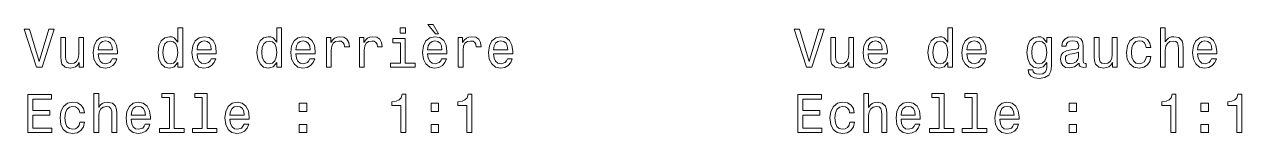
# Model space of a CAD drawing. Extents: x -131 to 1002, y -402 to 783.
# Drawn here: x 760.2 to 872.4, y 145.9 to 156 of the extents above; entities that cross this region are included whole.
import ezdxf

# ---------------------------------------------------------------- set-up
doc = ezdxf.new("R2010")
doc.units = 0

msp = doc.modelspace()

# ---------------------------------------------------------------- linework, layer by layer
at = {"color": 7, "lineweight": 13}
for points in [[(798.4, 155.14), (797.9, 156), (797.41, 156), (798.11, 155.14)], [(762.49, 155.57), (761.61, 152.59), (760.71, 155.57), (760.23, 155.57), (761.36, 152.07), (761.87, 152.07), (762.97, 155.57)], [(765.69, 154.78), (765.25, 154.78), (765.25, 153.21), (765.2, 152.85), (765.05, 152.59), (764.83, 152.43), (764.53, 152.38), (764.29, 152.42), (764.14, 152.54), (764.05, 152.74), (764.03, 153.04), (764.03, 154.78), (763.59, 154.78), (763.59, 153), (763.61, 152.64), (763.7, 152.34), (763.99, 152.07), (764.46, 151.97), (764.72, 152.01), (764.93, 152.1), (765.12, 152.25), (765.27, 152.48), (765.27, 152.07), (765.69, 152.07)], [(767.03, 153.29), (768.81, 153.29), (768.81, 153.5), (768.73, 154.08), (768.51, 154.51), (768.15, 154.78), (767.69, 154.87), (767.23, 154.77), (766.87, 154.49), (766.65, 154.03), (766.57, 153.42), (766.64, 152.8), (766.87, 152.35), (767.22, 152.07), (767.67, 151.97), (768.06, 152.04), (768.39, 152.21), (768.62, 152.48), (768.76, 152.84), (768.32, 152.84), (768.23, 152.64), (768.1, 152.49), (767.73, 152.37), (767.44, 152.43), (767.22, 152.6), (767.08, 152.89), (767.03, 153.28)], [(774.38, 152.49), (774.38, 152.07), (774.82, 152.07), (774.82, 155.69), (774.38, 155.69), (774.38, 154.36), (774.05, 154.75), (773.84, 154.84), (773.6, 154.87), (773.17, 154.77), (772.84, 154.49), (772.62, 154.04), (772.55, 153.42), (772.62, 152.81), (772.84, 152.36), (773.17, 152.07), (773.6, 151.97), (773.84, 152.01), (774.05, 152.1)], [(776.14, 153.29), (777.91, 153.29), (777.92, 153.5), (777.84, 154.08), (777.62, 154.51), (777.26, 154.78), (776.79, 154.87), (776.33, 154.77), (775.98, 154.49), (775.76, 154.03), (775.67, 153.42), (775.75, 152.8), (775.98, 152.35), (776.32, 152.07), (776.78, 151.97), (777.17, 152.04), (777.49, 152.21), (777.73, 152.48), (777.87, 152.84), (777.43, 152.84), (777.34, 152.64), (777.21, 152.49), (776.83, 152.37), (776.55, 152.43), (776.33, 152.6), (776.19, 152.89), (776.14, 153.28)], [(783.49, 152.49), (783.49, 152.07), (783.93, 152.07), (783.93, 155.69), (783.49, 155.69), (783.49, 154.36), (783.15, 154.75), (782.95, 154.84), (782.71, 154.87), (782.28, 154.77), (781.95, 154.49), (781.73, 154.04), (781.66, 153.42), (781.73, 152.81), (781.95, 152.36), (782.28, 152.07), (782.71, 151.97), (782.95, 152.01), (783.16, 152.1)], [(785.25, 153.29), (787.02, 153.29), (787.03, 153.5), (786.95, 154.08), (786.72, 154.51), (786.37, 154.78), (785.9, 154.87), (785.44, 154.77), (785.09, 154.49), (784.86, 154.03), (784.78, 153.42), (784.86, 152.8), (785.08, 152.35), (785.43, 152.07), (785.89, 151.97), (786.28, 152.04), (786.6, 152.21), (786.84, 152.48), (786.98, 152.84), (786.54, 152.84), (786.45, 152.64), (786.32, 152.49), (785.94, 152.37), (785.65, 152.43), (785.44, 152.6), (785.3, 152.89), (785.25, 153.28)], [(788.06, 152.07), (788.5, 152.07), (788.5, 153.62), (788.55, 153.99), (788.69, 154.26), (788.91, 154.42), (789.21, 154.47), (789.43, 154.44), (789.59, 154.34), (789.69, 154.17), (789.73, 153.93), (790.18, 153.93), (790.12, 154.34), (789.95, 154.64), (789.67, 154.81), (789.3, 154.87), (789.04, 154.83), (788.82, 154.73), (788.62, 154.56), (788.46, 154.33), (788.46, 154.78), (788.06, 154.78)], [(791.1, 152.07), (791.54, 152.07), (791.54, 153.62), (791.59, 153.99), (791.72, 154.26), (791.94, 154.42), (792.24, 154.47), (792.46, 154.44), (792.63, 154.34), (792.73, 154.17), (792.77, 153.93), (793.21, 153.93), (793.15, 154.34), (792.99, 154.64), (792.71, 154.81), (792.33, 154.87), (792.07, 154.83), (791.85, 154.73), (791.66, 154.56), (791.5, 154.33), (791.5, 154.78), (791.1, 154.78)], [(795.34, 155.69), (794.87, 155.69), (794.87, 155.18), (795.34, 155.18)], [(797.39, 153.29), (799.17, 153.29), (799.17, 153.5), (799.09, 154.08), (798.87, 154.51), (798.52, 154.78), (798.05, 154.87), (797.59, 154.77), (797.23, 154.49), (797.01, 154.03), (796.93, 153.42), (797, 152.8), (797.23, 152.35), (797.58, 152.07), (798.03, 151.97), (798.42, 152.04), (798.75, 152.21), (798.98, 152.48), (799.12, 152.84), (798.68, 152.84), (798.59, 152.64), (798.46, 152.49), (798.09, 152.37), (797.8, 152.43), (797.58, 152.6), (797.44, 152.89), (797.39, 153.28)], [(800.2, 152.07), (800.65, 152.07), (800.65, 153.62), (800.69, 153.99), (800.83, 154.26), (801.05, 154.42), (801.35, 154.47), (801.57, 154.44), (801.74, 154.34), (801.84, 154.17), (801.87, 153.93), (802.32, 153.93), (802.26, 154.34), (802.1, 154.64), (801.82, 154.81), (801.44, 154.87), (801.18, 154.83), (800.96, 154.73), (800.76, 154.56), (800.61, 154.33), (800.61, 154.78), (800.2, 154.78)], [(803.46, 153.29), (805.24, 153.29), (805.24, 153.5), (805.16, 154.08), (804.94, 154.51), (804.59, 154.78), (804.12, 154.87), (803.66, 154.77), (803.31, 154.49), (803.08, 154.03), (803, 153.42), (803.07, 152.8), (803.3, 152.35), (803.65, 152.07), (804.1, 151.97), (804.5, 152.04), (804.82, 152.21), (805.06, 152.48), (805.19, 152.84), (804.75, 152.84), (804.66, 152.64), (804.53, 152.49), (804.16, 152.37), (803.87, 152.43), (803.65, 152.6), (803.51, 152.89), (803.46, 153.28)], [(833.43, 155.57), (832.55, 152.59), (831.65, 155.57), (831.17, 155.57), (832.3, 152.07), (832.8, 152.07), (833.91, 155.57)], [(836.63, 154.78), (836.18, 154.78), (836.18, 153.21), (836.13, 152.85), (835.99, 152.59), (835.76, 152.43), (835.46, 152.38), (835.23, 152.42), (835.08, 152.54), (834.99, 152.74), (834.97, 153.04), (834.97, 154.78), (834.53, 154.78), (834.53, 153), (834.54, 152.64), (834.64, 152.34), (834.93, 152.07), (835.4, 151.97), (835.65, 152.01), (835.87, 152.1), (836.05, 152.25), (836.2, 152.48), (836.2, 152.07), (836.63, 152.07)], [(837.97, 153.29), (839.74, 153.29), (839.75, 153.5), (839.66, 154.08), (839.44, 154.51), (839.09, 154.78), (838.62, 154.87), (838.16, 154.77), (837.81, 154.49), (837.58, 154.03), (837.5, 153.42), (837.58, 152.8), (837.8, 152.35), (838.15, 152.07), (838.61, 151.97), (839, 152.04), (839.32, 152.21), (839.56, 152.48), (839.69, 152.84), (839.26, 152.84), (839.17, 152.64), (839.03, 152.49), (838.66, 152.37), (838.37, 152.43), (838.16, 152.6), (838.02, 152.89), (837.97, 153.28)], [(845.31, 152.49), (845.31, 152.07), (845.76, 152.07), (845.76, 155.69), (845.32, 155.69), (845.32, 154.36), (844.98, 154.75), (844.77, 154.84), (844.54, 154.87), (844.11, 154.77), (843.77, 154.49), (843.56, 154.04), (843.48, 153.42), (843.56, 152.81), (843.77, 152.36), (844.11, 152.07), (844.54, 151.97), (844.77, 152.01), (844.99, 152.1)], [(847.07, 153.29), (848.85, 153.29), (848.85, 153.5), (848.77, 154.08), (848.55, 154.51), (848.2, 154.78), (847.73, 154.87), (847.27, 154.77), (846.92, 154.49), (846.69, 154.03), (846.61, 153.42), (846.68, 152.8), (846.91, 152.35), (847.26, 152.07), (847.71, 151.97), (848.11, 152.04), (848.43, 152.21), (848.67, 152.48), (848.8, 152.84), (848.36, 152.84), (848.27, 152.64), (848.14, 152.49), (847.77, 152.37), (847.48, 152.43), (847.26, 152.6), (847.12, 152.89), (847.07, 153.28)], [(854.86, 152.19), (854.86, 154.78), (854.44, 154.78), (854.44, 154.34), (854.09, 154.74), (853.88, 154.84), (853.64, 154.87), (853.22, 154.77), (852.88, 154.49), (852.67, 154.04), (852.59, 153.42), (852.67, 152.81), (852.88, 152.36), (853.22, 152.07), (853.64, 151.97), (853.89, 152.01), (854.09, 152.1), (854.44, 152.48), (854.44, 152.1), (854.4, 151.8), (854.29, 151.58), (854.08, 151.45), (853.76, 151.41), (853.48, 151.44), (853.29, 151.51), (853.17, 151.64), (853.14, 151.82), (852.71, 151.82), (852.71, 151.8), (852.77, 151.48), (852.97, 151.24), (853.3, 151.08), (853.74, 151.02), (854.26, 151.1), (854.61, 151.31), (854.8, 151.68)], [(857.4, 152.42), (857.4, 152.41), (857.43, 152.23), (857.5, 152.11), (857.82, 152.02), (858.07, 152.06), (858.07, 152.4), (857.96, 152.39), (857.82, 152.45), (857.79, 152.65), (857.79, 154.06), (857.73, 154.41), (857.56, 154.67), (857.25, 154.82), (856.82, 154.87), (856.39, 154.81), (856.08, 154.64), (855.88, 154.37), (855.82, 154.02), (855.82, 153.99), (856.22, 153.99), (856.25, 154.2), (856.36, 154.35), (856.54, 154.44), (856.8, 154.48), (857.05, 154.45), (857.23, 154.38), (857.33, 154.25), (857.37, 154.07), (857.35, 153.85), (857.27, 153.75), (857.06, 153.7), (856.69, 153.66), (856.25, 153.57), (855.94, 153.4), (855.76, 153.15), (855.71, 152.78), (855.76, 152.45), (855.91, 152.2), (856.17, 152.04), (856.51, 151.99), (856.98, 152.09)], [(860.92, 154.78), (860.47, 154.78), (860.47, 153.21), (860.42, 152.85), (860.28, 152.59), (860.05, 152.43), (859.75, 152.38), (859.51, 152.42), (859.36, 152.54), (859.28, 152.74), (859.26, 153.04), (859.26, 154.78), (858.81, 154.78), (858.81, 153), (858.83, 152.64), (858.92, 152.34), (859.22, 152.07), (859.69, 151.97), (859.94, 152.01), (860.16, 152.1), (860.34, 152.25), (860.49, 152.48), (860.49, 152.07), (860.92, 152.07)], [(863.59, 153.88), (864.03, 153.88), (863.94, 154.28), (863.72, 154.6), (863.38, 154.8), (862.94, 154.87), (862.46, 154.77), (862.09, 154.49), (861.86, 154.03), (861.78, 153.41), (861.85, 152.8), (862.08, 152.35), (862.44, 152.07), (862.93, 151.97), (863.36, 152.05), (863.7, 152.26), (863.93, 152.59), (864.03, 153.04), (863.61, 153.04), (863.53, 152.75), (863.39, 152.54), (863.19, 152.41), (862.94, 152.37), (862.64, 152.44), (862.41, 152.64), (862.28, 152.97), (862.23, 153.43), (862.28, 153.88), (862.42, 154.21), (862.65, 154.41), (862.94, 154.48), (863.21, 154.44), (863.4, 154.32), (863.53, 154.13)], [(864.9, 152.07), (865.34, 152.07), (865.34, 153.63), (865.39, 153.99), (865.54, 154.25), (865.76, 154.41), (866.07, 154.47), (866.31, 154.42), (866.46, 154.29), (866.53, 154.06), (866.56, 153.76), (866.56, 152.07), (867, 152.07), (867, 153.85), (866.98, 154.21), (866.89, 154.5), (866.6, 154.78), (866.13, 154.87), (865.88, 154.84), (865.66, 154.74), (865.48, 154.59), (865.34, 154.38), (865.34, 155.69), (864.9, 155.69)], [(868.33, 153.29), (870.1, 153.29), (870.11, 153.5), (870.02, 154.08), (869.8, 154.51), (869.45, 154.78), (868.98, 154.87), (868.52, 154.77), (868.17, 154.49), (867.94, 154.03), (867.86, 153.42), (867.94, 152.8), (868.16, 152.35), (868.51, 152.07), (868.97, 151.97), (869.36, 152.04), (869.68, 152.21), (869.92, 152.48), (870.06, 152.84), (869.62, 152.84), (869.53, 152.64), (869.39, 152.49), (869.02, 152.37), (868.73, 152.43), (868.52, 152.6), (868.38, 152.89), (868.33, 153.28)], [(767.03, 153.67), (767.09, 154.01), (767.22, 154.27), (767.43, 154.43), (767.7, 154.48), (767.97, 154.43), (768.17, 154.27), (768.3, 154.01), (768.35, 153.67)], [(773.68, 154.47), (773.97, 154.4), (774.19, 154.21), (774.32, 153.88), (774.37, 153.42), (774.32, 152.97), (774.19, 152.64), (773.97, 152.44), (773.68, 152.37), (773.4, 152.44), (773.19, 152.64), (773.05, 152.97), (773, 153.42), (773.05, 153.87), (773.19, 154.2), (773.4, 154.4)], [(776.14, 153.67), (776.19, 154.01), (776.33, 154.27), (776.54, 154.43), (776.81, 154.48), (777.08, 154.43), (777.28, 154.27), (777.41, 154.01), (777.45, 153.67)], [(782.79, 154.47), (783.08, 154.4), (783.3, 154.21), (783.43, 153.88), (783.48, 153.42), (783.43, 152.97), (783.3, 152.64), (783.08, 152.44), (782.79, 152.37), (782.51, 152.44), (782.3, 152.64), (782.15, 152.97), (782.11, 153.42), (782.15, 153.87), (782.3, 154.2), (782.51, 154.4)], [(785.25, 153.67), (785.3, 154.01), (785.44, 154.27), (785.64, 154.43), (785.92, 154.48), (786.18, 154.43), (786.39, 154.27), (786.52, 154.01), (786.56, 153.67)], [(795.32, 152.44), (795.32, 154.69), (794.18, 154.69), (794.18, 154.31), (794.88, 154.31), (794.88, 152.44), (793.97, 152.44), (793.97, 152.07), (796.24, 152.07), (796.24, 152.44)], [(797.39, 153.67), (797.45, 154.01), (797.58, 154.27), (797.79, 154.43), (798.06, 154.48), (798.33, 154.43), (798.54, 154.27), (798.66, 154.01), (798.71, 153.67)], [(803.46, 153.67), (803.52, 154.01), (803.65, 154.27), (803.86, 154.43), (804.13, 154.48), (804.4, 154.43), (804.61, 154.27), (804.73, 154.01), (804.78, 153.67)], [(837.97, 153.67), (838.02, 154.01), (838.16, 154.27), (838.36, 154.43), (838.64, 154.48), (838.9, 154.43), (839.11, 154.27), (839.24, 154.01), (839.28, 153.67)], [(844.61, 154.47), (844.9, 154.4), (845.13, 154.21), (845.26, 153.88), (845.31, 153.42), (845.26, 152.97), (845.13, 152.64), (844.9, 152.44), (844.61, 152.37), (844.33, 152.44), (844.12, 152.64), (843.98, 152.97), (843.94, 153.42), (843.98, 153.87), (844.12, 154.2), (844.33, 154.4)], [(847.07, 153.67), (847.13, 154.01), (847.26, 154.27), (847.47, 154.43), (847.74, 154.48), (848.01, 154.43), (848.22, 154.27), (848.34, 154.01), (848.39, 153.67)], [(853.05, 153.42), (853.09, 153.87), (853.23, 154.21), (853.44, 154.4), (853.73, 154.47), (854.02, 154.4), (854.24, 154.21), (854.38, 153.87), (854.43, 153.42), (854.38, 152.97), (854.24, 152.64), (854.02, 152.44), (853.73, 152.37), (853.44, 152.44), (853.23, 152.64), (853.09, 152.97)], [(868.33, 153.67), (868.38, 154.01), (868.52, 154.27), (868.72, 154.43), (869, 154.48), (869.26, 154.43), (869.47, 154.27), (869.6, 154.01), (869.64, 153.67)], [(857.35, 153.02), (857.29, 152.75), (857.13, 152.55), (856.89, 152.42), (856.59, 152.38), (856.4, 152.4), (856.26, 152.48), (856.18, 152.62), (856.15, 152.82), (856.17, 153), (856.25, 153.12), (856.57, 153.26), (856.98, 153.32), (857.35, 153.44)], [(760.55, 146.02), (762.77, 146.02), (762.77, 146.44), (761.02, 146.44), (761.02, 147.63), (762.58, 147.63), (762.58, 148.05), (761.02, 148.05), (761.02, 149.1), (762.73, 149.1), (762.73, 149.52), (760.55, 149.52)], [(766.64, 146.02), (767.09, 146.02), (767.09, 147.58), (767.13, 147.94), (767.28, 148.21), (767.5, 148.37), (767.81, 148.43), (768.05, 148.38), (768.2, 148.24), (768.28, 148.01), (768.3, 147.71), (768.3, 146.02), (768.74, 146.02), (768.74, 147.8), (768.72, 148.16), (768.63, 148.46), (768.34, 148.73), (767.87, 148.83), (767.62, 148.79), (767.4, 148.69), (767.22, 148.54), (767.09, 148.34), (767.09, 149.64), (766.64, 149.64)], [(773.6, 149.27), (773.6, 146.39), (772.68, 146.39), (772.68, 146.02), (774.95, 146.02), (774.95, 146.39), (774.04, 146.39), (774.04, 149.64), (772.9, 149.64), (772.9, 149.27)], [(776.63, 149.27), (776.63, 146.39), (775.72, 146.39), (775.72, 146.02), (777.98, 146.02), (777.98, 146.39), (777.08, 146.39), (777.08, 149.64), (775.94, 149.64), (775.94, 149.27)], [(794.92, 146.02), (795.38, 146.02), (795.38, 149.55), (795.04, 149.55), (794.94, 149.24), (794.76, 149.03), (794.49, 148.91), (794.1, 148.87), (794.1, 148.51), (794.92, 148.51)], [(800.99, 146.02), (801.45, 146.02), (801.45, 149.55), (801.11, 149.55), (801.02, 149.24), (800.83, 149.03), (800.56, 148.91), (800.17, 148.87), (800.17, 148.51), (800.99, 148.51)], [(831.49, 146.02), (833.71, 146.02), (833.71, 146.44), (831.95, 146.44), (831.95, 147.63), (833.52, 147.63), (833.52, 148.05), (831.95, 148.05), (831.95, 149.1), (833.67, 149.1), (833.67, 149.52), (831.49, 149.52)], [(837.58, 146.02), (838.02, 146.02), (838.02, 147.58), (838.07, 147.94), (838.21, 148.21), (838.44, 148.37), (838.74, 148.43), (838.98, 148.38), (839.14, 148.24), (839.21, 148.01), (839.24, 147.71), (839.24, 146.02), (839.68, 146.02), (839.68, 147.8), (839.66, 148.16), (839.57, 148.46), (839.27, 148.73), (838.81, 148.83), (838.56, 148.79), (838.34, 148.69), (838.16, 148.54), (838.02, 148.34), (838.02, 149.64), (837.58, 149.64)], [(844.53, 149.27), (844.53, 146.39), (843.62, 146.39), (843.62, 146.02), (845.88, 146.02), (845.88, 146.39), (844.98, 146.39), (844.98, 149.64), (843.84, 149.64), (843.84, 149.27)], [(847.57, 149.27), (847.57, 146.39), (846.65, 146.39), (846.65, 146.02), (848.92, 146.02), (848.92, 146.39), (848.01, 146.39), (848.01, 149.64), (846.87, 149.64), (846.87, 149.27)], [(865.85, 146.02), (866.31, 146.02), (866.31, 149.55), (865.97, 149.55), (865.88, 149.24), (865.7, 149.03), (865.42, 148.91), (865.04, 148.87), (865.04, 148.51), (865.85, 148.51)], [(871.93, 146.02), (872.39, 146.02), (872.39, 149.55), (872.04, 149.55), (871.95, 149.24), (871.77, 149.03), (871.49, 148.91), (871.11, 148.87), (871.11, 148.51), (871.93, 148.51)], [(765.33, 147.83), (765.77, 147.83), (765.68, 148.24), (765.46, 148.55), (765.12, 148.75), (764.69, 148.83), (764.2, 148.72), (763.83, 148.44), (763.6, 147.98), (763.52, 147.37), (763.6, 146.76), (763.82, 146.3), (764.18, 146.02), (764.67, 145.93), (765.1, 146), (765.44, 146.21), (765.67, 146.55), (765.77, 146.99), (765.35, 146.99), (765.28, 146.71), (765.13, 146.5), (764.93, 146.36), (764.69, 146.32), (764.38, 146.39), (764.16, 146.59), (764.02, 146.92), (763.97, 147.38), (764.02, 147.84), (764.16, 148.16), (764.39, 148.37), (764.69, 148.44), (764.95, 148.39), (765.14, 148.28), (765.28, 148.08)], [(770.07, 147.25), (771.84, 147.25), (771.85, 147.45), (771.77, 148.03), (771.54, 148.47), (771.19, 148.73), (770.72, 148.83), (770.26, 148.72), (769.91, 148.44), (769.68, 147.98), (769.6, 147.38), (769.68, 146.76), (769.9, 146.3), (770.25, 146.02), (770.71, 145.93), (771.1, 145.99), (771.42, 146.16), (771.66, 146.43), (771.8, 146.8), (771.36, 146.8), (771.27, 146.6), (771.14, 146.44), (770.76, 146.32), (770.47, 146.38), (770.26, 146.56), (770.12, 146.84), (770.07, 147.23)], [(770.07, 147.62), (770.12, 147.97), (770.26, 148.23), (770.46, 148.38), (770.74, 148.44), (771, 148.38), (771.21, 148.23), (771.34, 147.97), (771.38, 147.62)], [(779.17, 147.25), (780.95, 147.25), (780.95, 147.45), (780.87, 148.03), (780.65, 148.47), (780.3, 148.73), (779.83, 148.83), (779.37, 148.72), (779.02, 148.44), (778.79, 147.98), (778.71, 147.38), (778.79, 146.76), (779.01, 146.3), (779.36, 146.02), (779.81, 145.93), (780.21, 145.99), (780.53, 146.16), (780.77, 146.43), (780.9, 146.8), (780.47, 146.8), (780.37, 146.6), (780.24, 146.44), (779.87, 146.32), (779.58, 146.38), (779.37, 146.56), (779.22, 146.84), (779.17, 147.23)], [(779.17, 147.62), (779.23, 147.97), (779.37, 148.23), (779.57, 148.38), (779.85, 148.44), (780.11, 148.38), (780.32, 148.23), (780.45, 147.97), (780.49, 147.62)], [(785.55, 147.98), (786.25, 147.98), (786.25, 148.73), (785.55, 148.73)], [(797.7, 147.98), (798.39, 147.98), (798.39, 148.73), (797.7, 148.73)], [(836.27, 147.83), (836.7, 147.83), (836.61, 148.24), (836.4, 148.55), (836.06, 148.75), (835.62, 148.83), (835.14, 148.72), (834.77, 148.44), (834.54, 147.98), (834.45, 147.37), (834.53, 146.76), (834.76, 146.3), (835.12, 146.02), (835.6, 145.93), (836.04, 146), (836.38, 146.21), (836.61, 146.55), (836.71, 146.99), (836.29, 146.99), (836.21, 146.71), (836.07, 146.5), (835.87, 146.36), (835.62, 146.32), (835.31, 146.39), (835.09, 146.59), (834.95, 146.92), (834.91, 147.38), (834.95, 147.84), (835.1, 148.16), (835.32, 148.37), (835.62, 148.44), (835.88, 148.39), (836.08, 148.28), (836.21, 148.08)], [(841, 147.25), (842.78, 147.25), (842.78, 147.45), (842.7, 148.03), (842.48, 148.47), (842.13, 148.73), (841.66, 148.83), (841.2, 148.72), (840.84, 148.44), (840.62, 147.98), (840.54, 147.38), (840.61, 146.76), (840.84, 146.3), (841.19, 146.02), (841.64, 145.93), (842.03, 145.99), (842.36, 146.16), (842.59, 146.43), (842.73, 146.8), (842.29, 146.8), (842.2, 146.6), (842.07, 146.44), (841.7, 146.32), (841.41, 146.38), (841.19, 146.56), (841.05, 146.84), (841, 147.23)], [(841, 147.62), (841.06, 147.97), (841.19, 148.23), (841.4, 148.38), (841.67, 148.44), (841.94, 148.38), (842.15, 148.23), (842.27, 147.97), (842.32, 147.62)], [(850.11, 147.25), (851.88, 147.25), (851.89, 147.45), (851.81, 148.03), (851.59, 148.47), (851.23, 148.73), (850.76, 148.83), (850.31, 148.72), (849.95, 148.44), (849.73, 147.98), (849.65, 147.38), (849.72, 146.76), (849.95, 146.3), (850.3, 146.02), (850.75, 145.93), (851.14, 145.99), (851.47, 146.16), (851.7, 146.43), (851.84, 146.8), (851.4, 146.8), (851.31, 146.6), (851.18, 146.44), (850.81, 146.32), (850.52, 146.38), (850.3, 146.56), (850.16, 146.84), (850.11, 147.23)], [(850.11, 147.62), (850.16, 147.97), (850.3, 148.23), (850.51, 148.38), (850.78, 148.44), (851.05, 148.38), (851.25, 148.23), (851.38, 147.97), (851.43, 147.62)], [(856.49, 147.98), (857.18, 147.98), (857.18, 148.73), (856.49, 148.73)], [(868.63, 147.98), (869.33, 147.98), (869.33, 148.73), (868.63, 148.73)], [(785.55, 146.02), (786.25, 146.02), (786.25, 146.77), (785.55, 146.77)], [(797.7, 146.02), (798.39, 146.02), (798.39, 146.77), (797.7, 146.77)], [(856.49, 146.02), (857.18, 146.02), (857.18, 146.77), (856.49, 146.77)], [(868.63, 146.02), (869.33, 146.02), (869.33, 146.77), (868.63, 146.77)]]:
    msp.add_lwpolyline(points, close=True, dxfattribs=at)

doc.saveas('drawing.dxf')
